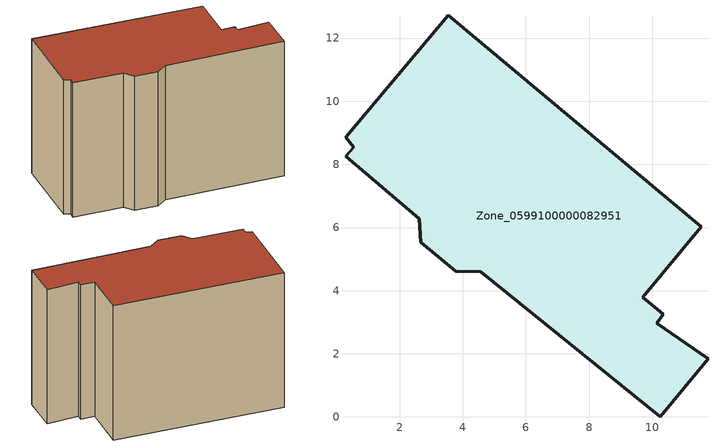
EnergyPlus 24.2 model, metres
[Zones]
Zone_0599100000082951
 floor ground (C_G): 2.62,6.28 0.28,8.26 0.55,8.54 0.3,8.85 3.54,12.73 11.56,6.02 9.7,3.8 10.35,3.25 10.14,2.97 11.77,1.84 10.25,0 4.57,4.6 3.78,4.62 2.68,5.53 z0
 wall outside (C_F): 0.55,8.54 0.28,8.26 2.62,6.28 2.68,5.53 3.78,4.62 4.57,4.6 10.25,0 11.77,1.84 10.14,2.97 10.35,3.25 9.7,3.8 11.56,6.02 3.54,12.73 0.3,8.85 0.55,8.54 z0:8.82
 roof outside (C_R): 0.28,8.26 2.62,6.28 2.68,5.53 3.78,4.62 4.57,4.6 10.25,0 11.77,1.84 10.14,2.97 10.35,3.25 9.7,3.8 11.56,6.02 3.54,12.73 0.3,8.85 0.55,8.54 z8.82
[BUILDING]
Pand.0599100000082951: North Axis=0; Terrain=City; Loads Convergence Tolerance Value=0.04; Temperature Convergence Tolerance Value=0.4; Solar Distribution=FullExterior; Maximum Number of Warmup Days=25; Minimum Number of Warmup Days=1
[Site:Location]
Rotterdam.The.Hague.AP_ZH_NLD Design_Conditions: Latitude=51.96; Longitude=4.45; Time Zone=1; Elevation=-4.5
[SITE:GROUNDTEMPERATURE:BUILDINGSURFACE]
18, 18, 18, 18, 18, 18, 18, 18, 18, 18, 18, 18
[MATERIAL] Thermal Absorptance=0.9; Solar Absorptance=0.7; Visible Absorptance=0.7
Name | Roughness | Thickness | Conductivity | Density | Specific Heat
G.TI.1946 | MediumSmooth | 0.15 | 1 | 540 | 1210
F.TI.1946 | Rough | 0.3 | 0.857143 | 1920 | 840
R.TI.1946 | MediumRough | 0.2 | 0.1 | 1500 | 1000
[CONSTRUCTION]
C_G: G.TI.1946
C_F: F.TI.1946
C_R: R.TI.1946
[ZONE]
Zone_0599100000082951: Type=1; Multiplier=1; Ceiling Height=Autocalculate; Volume=Autocalculate; Floor Area=autocalculate; Part of Total Floor Area=Yes
[ZONEINFILTRATION:DESIGNFLOWRATE]
Infil_Zone_0599100000082951: Zone or ZoneList or Space or SpaceList=Zone_0599100000082951; Schedule=AlwaysOn; Design Flow Rate Calculation Method=Flow/Area; Flow Rate per Floor Area=0.003; Constant Term Coefficient=1; Temperature Term Coefficient=0; Velocity Term Coefficient=0; Velocity Squared Term Coefficient=0
[HVACTEMPLATE:ZONE:IDEALLOADSAIRSYSTEM]
Zone_0599100000082951: Maximum Heating Supply Air Temperature=50; Minimum Cooling Supply Air Temperature=13; Maximum Heating Supply Air Humidity Ratio=0.0156; Minimum Cooling Supply Air Humidity Ratio=0.0077; Heating Limit=NoLimit; Cooling Limit=NoLimit; Dehumidification Control Type=ConstantSensibleHeatRatio; Cooling Sensible Heat Ratio=0.7; Dehumidification Setpoint=60; Humidification Control Type=None; Humidification Setpoint=30; Outdoor Air Method=None; Outdoor Air Flow Rate per Person=0.00944; Outdoor Air Flow Rate per Zone Floor Area=0; Outdoor Air Flow Rate per Zone=0; Demand Controlled Ventilation Type=None; Outdoor Air Economizer Type=NoEconomizer; Heat Recovery Type=None; Sensible Heat Recovery Effectiveness=0.7; Latent Heat Recovery Effectiveness=0.65
[ZONECONTROL:THERMOSTAT]
ThermostatControl_Zone_0599100000082951: Zone or ZoneList=Zone_0599100000082951; Control Type Schedule=DualSetpointControlType; Control 1=Thermostat_Zone_0599100000082951; Temperature Difference Between Cutout And Setpoint=0
[THERMOSTATSETPOINT:DUALSETPOINT]
Thermostat_Zone_0599100000082951: Heating Setpoint Temperature Schedule=HeatingSetpoint_Zone_0599100000082951; Cooling Setpoint Temperature Schedule=CoolingSetpoint_Zone_0599100000082951
[SCHEDULE:COMPACT]
HeatingSetpoint_Zone_0599100000082951: Through: 12/31, For: AllDays, Until: 24:00, 21
CoolingSetpoint_Zone_0599100000082951: Through: 12/31, For: AllDays, Until: 24:00, 24
DualSetpointControlType: Through: 12/31, For: AllDays, Until: 24:00, 4
AlwaysOn: Through: 12/31, For: AllDays, Until: 24:00, 1
